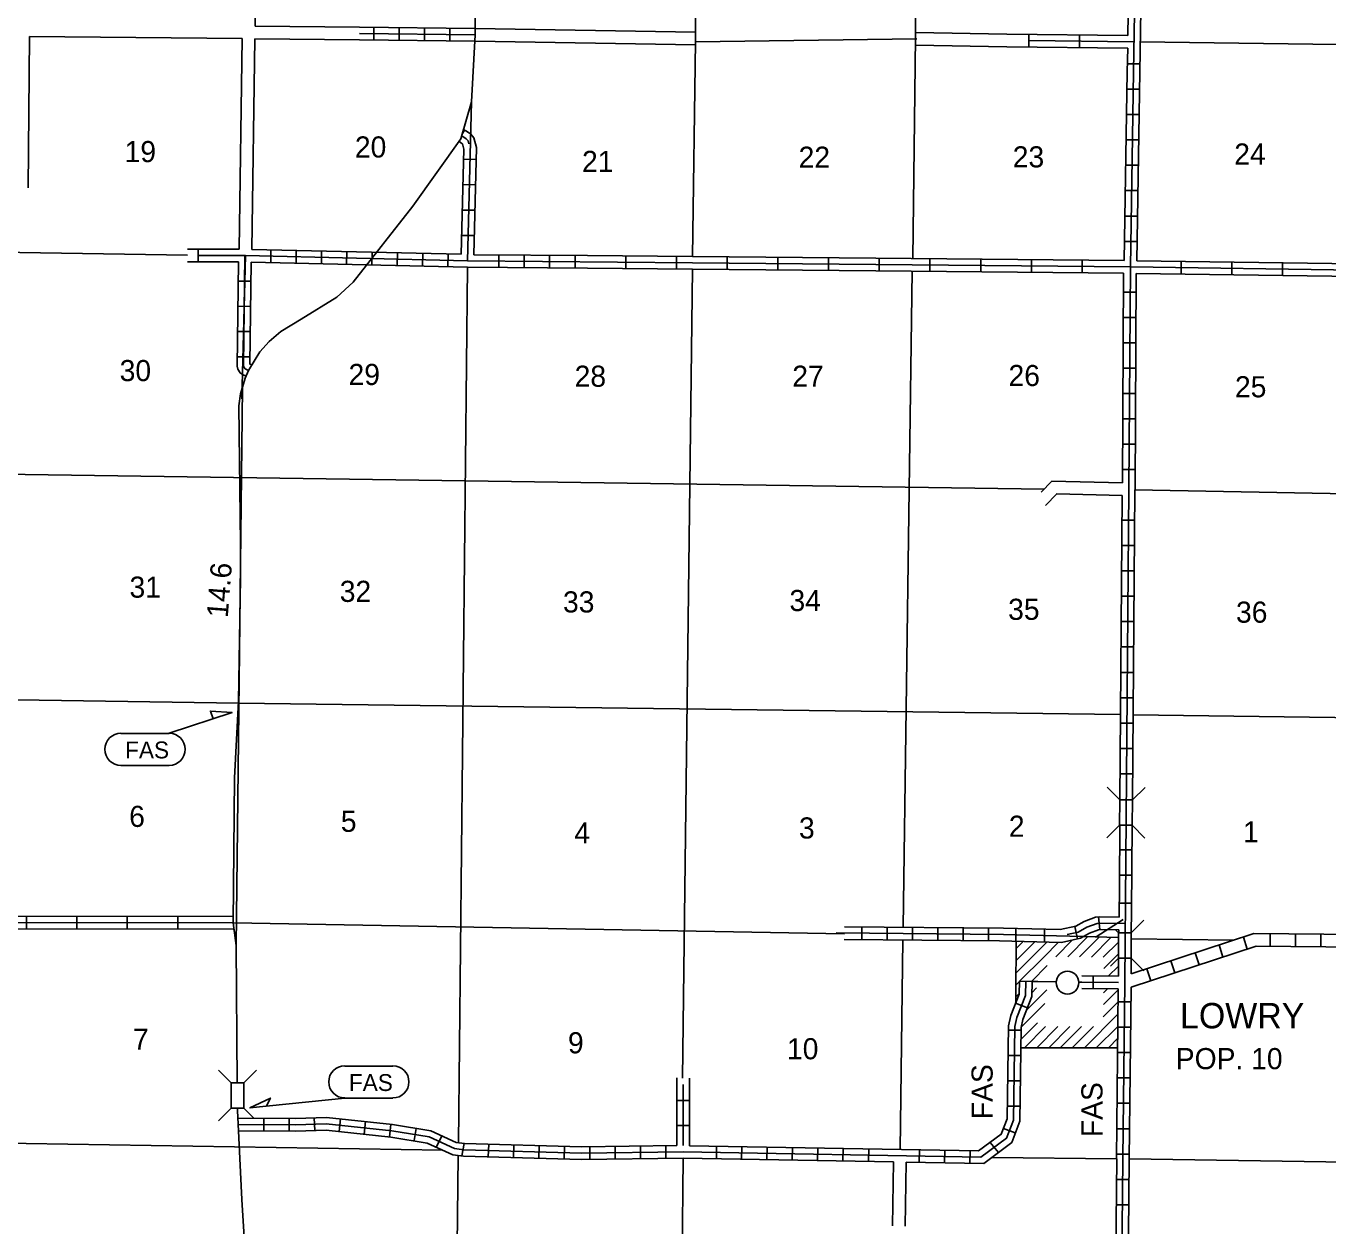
# Model space of a CAD drawing. Extents: x 1123232 to 1640442, y 16348238 to 16784707.
# Drawn here: x 1363360 to 1394167, y 16459153 to 16487551 of the extents above; entities that cross this region are included whole.
import ezdxf

# ---------------------------------------------------------------- set-up
doc = ezdxf.new("R2010")
doc.units = 0
for name, color, linetype in [('L11', 7, 'Continuous'), ('L13', 7, 'Continuous'), ('L14', 7, 'Continuous'), ('L16', 7, 'Continuous'), ('L18', 7, 'Continuous'), ('L21', 7, 'Continuous'), ('L28', 7, 'Continuous'), ('L3', 7, 'Continuous'), ('L8', 7, 'Continuous'), ('L9', 7, 'Continuous')]:
    doc.layers.add(name, color=color, linetype=linetype)

msp = doc.modelspace()

# ---------------------------------------------------------------- linework, layer by layer
at = {"layer": 'L11'}
for points in [[(1368783, 16487547), (1368833, 16492597)], [(1368783, 16487547), (1371250, 16487522)], [(1373991, 16487489), (1379199, 16487405)], [(1363439, 16487304), (1363409, 16483720)], [(1363439, 16487304), (1368475, 16487255)], [(1368475, 16487255), (1368400, 16482272)], [(1368775, 16487247), (1368700, 16482264)], [(1368775, 16487247), (1371250, 16487222)], [(1373991, 16487189), (1379199, 16487105)], [(1386571, 16487361), (1384408, 16487397)], [(1386571, 16487061), (1384408, 16487097)], [(1389307, 16476738), (1387633, 16476780), (1387383, 16476522)], [(1389299, 16476438), (1387749, 16476480), (1387483, 16476205)], [(1383883, 16460667), (1383862, 16459154)], [(1384183, 16460662), (1384162, 16459149)]]:
    msp.add_lwpolyline(points, dxfattribs=at)
at = {"layer": 'L13'}
msp.add_line((1378908, 16460755), (1378824, 16450497), dxfattribs=at)
for points in [[(1379216, 16492439), (1379199, 16487180)], [(1384396, 16490753), (1384408, 16487280)], [(1379199, 16487180), (1379133, 16482097)], [(1379199, 16487180), (1384441, 16487247)], [(1384408, 16487280), (1384341, 16482047)], [(1410707, 16486914), (1405482, 16486964), (1389724, 16487180)], [(1367183, 16482126), (1352775, 16482355)], [(1373808, 16481847), (1373591, 16461113)], [(1379133, 16481797), (1378894, 16462654)], [(1384324, 16481747), (1384116, 16466222)], [(1368333, 16465788), (1368479, 16478995)], [(1387449, 16476590), (1357850, 16477013)], [(1400099, 16476380), (1389600, 16476577)], [(1368385, 16471528), (1389257, 16471255)], [(1389557, 16471247), (1415782, 16470905)], [(1368258, 16466330), (1382723, 16466068)], [(1384108, 16465922), (1384041, 16460963)], [(1389516, 16465947), (1391932, 16465913)], [(1352509, 16461280), (1373226, 16460943)], [(1373583, 16460822), (1373466, 16450147)], [(1386213, 16460774), (1389167, 16460738)], [(1389466, 16460738), (1399815, 16460580)]]:
    msp.add_lwpolyline(points, dxfattribs=at)
at = {"layer": 'L16'}
for p, q in [((1386784, 16464691), (1386791, 16465889)), ((1386779, 16464429), (1386784, 16464691)), ((1389192, 16463372), (1386900, 16463372))]:
    msp.add_line(p, q, dxfattribs=at)
for points in [[(1386786, 16465142), (1387516, 16465872)], [(1386788, 16465436), (1387232, 16465879)], [(1386790, 16465720), (1386954, 16465885)], [(1387449, 16465524), (1387783, 16465863)], [(1387728, 16465525), (1388124, 16465922)], [(1388008, 16465522), (1388486, 16466000)], [(1388288, 16465519), (1388763, 16465994)], [(1388383, 16466003), (1389213, 16465983)], [(1388568, 16465515), (1389040, 16465987)], [(1388848, 16465512), (1389207, 16465872)], [(1388862, 16465245), (1389207, 16465597)], [(1386870, 16464943), (1387452, 16465524)], [(1387149, 16464939), (1387526, 16465316)], [(1388968, 16465066), (1389207, 16465305)], [(1386785, 16464857), (1386866, 16464938)], [(1386782, 16464579), (1386858, 16464655)], [(1387038, 16464269), (1387511, 16464741)], [(1387160, 16464673), (1387273, 16464787)], [(1388853, 16464392), (1389206, 16464745)], [(1388856, 16464670), (1388951, 16464766)], [(1386908, 16463855), (1387468, 16464416)], [(1388850, 16464106), (1389203, 16464459)], [(1388407, 16463372), (1389200, 16464173)], [(1386903, 16463568), (1387297, 16463961)], [(1386989, 16463372), (1387481, 16463872)], [(1387274, 16463372), (1387774, 16463872)], [(1387558, 16463372), (1388058, 16463872)], [(1387833, 16463372), (1388333, 16463872)], [(1388116, 16463372), (1388616, 16463872)], [(1388684, 16463372), (1389197, 16463877)], [(1388971, 16463372), (1389194, 16463600)]]:
    msp.add_lwpolyline(points, dxfattribs=at)
msp.add_circle((1388003, 16464911), 269, dxfattribs=at)
at = {"layer": 'L18'}
for p, q in [((1389241, 16469238), (1388941, 16469538)), ((1389541, 16469238), (1389841, 16469530)), ((1389241, 16469238), (1389232, 16468638)), ((1389541, 16469238), (1389241, 16469238)), ((1389541, 16469238), (1389532, 16468638)), ((1389232, 16468638), (1388932, 16468338)), ((1389532, 16468638), (1389232, 16468638)), ((1389532, 16468638), (1389832, 16468330)), ((1389213, 16466089), (1389140, 16466162)), ((1389513, 16466089), (1389813, 16466389)), ((1389213, 16466089), (1389513, 16466089)), ((1389213, 16465489), (1389213, 16466089)), ((1389513, 16465489), (1389513, 16466089)), ((1389213, 16465489), (1389021, 16465298)), ((1389213, 16465489), (1389513, 16465489)), ((1389513, 16465489), (1389813, 16465189)), ((1368216, 16462538), (1367916, 16462838)), ((1368516, 16462538), (1368816, 16462838)), ((1368216, 16462538), (1368516, 16462538)), ((1368216, 16461938), (1368216, 16462538)), ((1368516, 16461938), (1368516, 16462538)), ((1368216, 16461938), (1367916, 16461638)), ((1368216, 16461938), (1368516, 16461938)), ((1368516, 16461938), (1368750, 16461705))]:
    msp.add_line(p, q, dxfattribs=at)
at = {"layer": 'L21'}
for p, q in [((1365604, 16470809), (1366746, 16470810)), ((1365604, 16470051), (1366746, 16470051)), ((1370900, 16462938), (1372041, 16462938)), ((1370900, 16462180), (1372041, 16462180))]:
    msp.add_line(p, q, dxfattribs=at)
for points in [[(1366746, 16470813), (1368237, 16471305), (1367721, 16471338), (1367787, 16471155)], [(1370900, 16462180), (1368658, 16461947), (1369141, 16462180), (1369050, 16461997)]]:
    msp.add_lwpolyline(points, dxfattribs=at)
for centre, start, end in [((1365606, 16470433), 90.0008, 270.0008), ((1366746, 16470433), 270.0008, 90.0008), ((1370901, 16462562), 90.0008, 270.0008), ((1372041, 16462562), 270.0008, 90.0008)]:
    msp.add_arc(centre, 380, start, end, dxfattribs=at)
at = {"layer": 'L3'}
for p, q in [((1387733, 16464930), (1386868, 16464943)), ((1388342, 16464921), (1388273, 16464922))]:
    msp.add_line(p, q, dxfattribs=at)
for points in [[(1374033, 16499522), (1374008, 16497955), (1373950, 16492647), (1373991, 16487339), (1373900, 16485755), (1373650, 16484880), (1372516, 16483289), (1371097, 16481492), (1370713, 16481132), (1369870, 16480614), (1369389, 16480322), (1369113, 16480084), (1368893, 16479837), (1368623, 16479401), (1368544, 16479214), (1368434, 16478844), (1368391, 16478561), (1368432, 16475293), (1368434, 16474486)], [(1368434, 16474486), (1368387, 16471573), (1368293, 16469757), (1368258, 16466330), (1368333, 16465788), (1368358, 16462538)], [(1368385, 16471527), (1361041, 16471636)], [(1368366, 16461930), (1368366, 16461888), (1368466, 16459780), (1368575, 16457997), (1368616, 16456705), (1368616, 16455488), (1368625, 16454913)]]:
    msp.add_lwpolyline(points, dxfattribs=at)
at = {"layer": 'L8'}
for p, q in [((1371591, 16487514), (1371591, 16487222)), ((1372191, 16487514), (1372191, 16487214)), ((1372791, 16487505), (1372791, 16487205)), ((1373391, 16487497), (1373391, 16487197)), ((1389716, 16486655), (1389416, 16486655)), ((1389707, 16486055), (1389407, 16486055)), ((1389699, 16485455), (1389399, 16485455)), ((1373686, 16485008), (1373735, 16485089)), ((1389691, 16484855), (1389391, 16484855)), ((1374016, 16484389), (1373716, 16484397)), ((1389682, 16484255), (1389382, 16484255)), ((1374000, 16483789), (1373700, 16483797)), ((1389674, 16483655), (1389374, 16483655)), ((1373991, 16483197), (1373691, 16483197)), ((1389657, 16483055), (1389357, 16483055)), ((1373975, 16482597), (1373675, 16482597)), ((1369150, 16481955), (1369150, 16482255)), ((1369750, 16481947), (1369750, 16482247)), ((1370350, 16481930), (1370350, 16482230)), ((1370941, 16481914), (1370950, 16482214)), ((1371541, 16481897), (1371550, 16482197)), ((1372141, 16481889), (1372150, 16482189)), ((1389649, 16482455), (1389349, 16482455)), ((1372741, 16481872), (1372750, 16482172)), ((1373341, 16481855), (1373350, 16482155)), ((1374550, 16481839), (1374550, 16482139)), ((1375150, 16481830), (1375150, 16482130)), ((1375750, 16481830), (1375750, 16482130)), ((1376350, 16481822), (1376350, 16482122)), ((1368381, 16481515), (1368680, 16481511)), ((1389341, 16481255), (1389641, 16481255)), ((1368375, 16480918), (1368673, 16480915)), ((1389332, 16480655), (1389632, 16480655)), ((1368368, 16480322), (1368666, 16480318)), ((1389332, 16480055), (1389632, 16480055)), ((1368361, 16479725), (1368659, 16479722)), ((1389324, 16479455), (1389624, 16479455)), ((1389324, 16478855), (1389624, 16478855)), ((1389316, 16478255), (1389616, 16478255)), ((1389316, 16477655), (1389616, 16477655)), ((1389307, 16477055), (1389607, 16477055)), ((1389299, 16475855), (1389599, 16475855)), ((1389299, 16475255), (1389599, 16475255)), ((1389291, 16474655), (1389591, 16474655)), ((1389282, 16474055), (1389582, 16474055)), ((1389282, 16473455), (1389582, 16473455)), ((1389274, 16472855), (1389574, 16472855)), ((1389274, 16472255), (1389574, 16472255)), ((1389266, 16471655), (1389566, 16471655)), ((1389257, 16471055), (1389557, 16471055)), ((1389257, 16470455), (1389557, 16470455)), ((1389249, 16469855), (1389549, 16469855)), ((1389232, 16468055), (1389532, 16468055)), ((1389232, 16467455), (1389532, 16467455)), ((1389237, 16466795), (1389537, 16466795)), ((1383133, 16465930), (1383133, 16466230)), ((1383733, 16465922), (1383733, 16466222)), ((1384333, 16465922), (1384333, 16466222)), ((1384933, 16465913), (1384933, 16466213)), ((1385533, 16465905), (1385533, 16466205)), ((1386133, 16465897), (1386133, 16466197)), ((1386779, 16465879), (1386779, 16466179)), ((1387463, 16465878), (1387463, 16466178)), ((1388175, 16466239), (1388237, 16465947)), ((1388737, 16466465), (1388771, 16466168)), ((1392257, 16465705), (1392166, 16465988)), ((1392799, 16465772), (1392799, 16466072)), ((1393399, 16465763), (1393399, 16466063)), ((1393999, 16465755), (1393999, 16466055)), ((1391116, 16465330), (1391024, 16465613)), ((1391682, 16465513), (1391591, 16465805)), ((1389974, 16464955), (1389882, 16465238)), ((1390541, 16465147), (1390449, 16465430)), ((1388612, 16465068), (1388610, 16464770)), ((1387058, 16464313), (1386774, 16464422)), ((1389199, 16464455), (1389499, 16464455)), ((1386908, 16463788), (1386608, 16463788)), ((1389199, 16463855), (1389499, 16463855)), ((1386899, 16463188), (1386599, 16463188)), ((1389191, 16463255), (1389491, 16463255)), ((1386891, 16462588), (1386591, 16462588)), ((1389182, 16462655), (1389482, 16462655)), ((1379057, 16462125), (1378759, 16462125)), ((1386883, 16461988), (1386583, 16461988)), ((1389182, 16462055), (1389482, 16462055)), ((1368983, 16461405), (1368983, 16461705)), ((1369583, 16461397), (1369583, 16461697)), ((1370191, 16461413), (1370175, 16461713)), ((1370766, 16461388), (1370800, 16461688)), ((1371358, 16461322), (1371391, 16461622)), ((1371958, 16461263), (1371991, 16461555)), ((1372541, 16461172), (1372591, 16461463)), ((1373075, 16461022), (1373200, 16461288)), ((1379057, 16461528), (1378759, 16461528)), ((1386766, 16461355), (1386491, 16461463)), ((1389174, 16461455), (1389474, 16461455)), ((1373675, 16460813), (1373725, 16461105)), ((1374291, 16460788), (1374308, 16461088)), ((1374891, 16460772), (1374900, 16461072)), ((1375491, 16460755), (1375500, 16461055)), ((1376091, 16460730), (1376100, 16461030)), ((1376700, 16460722), (1376700, 16461022)), ((1377299, 16460730), (1377299, 16461030)), ((1377899, 16460738), (1377899, 16461038)), ((1378499, 16460747), (1378499, 16461047)), ((1379699, 16460738), (1379699, 16461038)), ((1380291, 16460730), (1380299, 16461030)), ((1380891, 16460722), (1380899, 16461022)), ((1381491, 16460705), (1381499, 16461005)), ((1382091, 16460697), (1382099, 16460997)), ((1382691, 16460688), (1382699, 16460988)), ((1383291, 16460680), (1383299, 16460980)), ((1384491, 16460655), (1384499, 16460955)), ((1385091, 16460647), (1385099, 16460947)), ((1385691, 16460638), (1385699, 16460938)), ((1386173, 16461131), (1386371, 16460894)), ((1389174, 16460855), (1389474, 16460855)), ((1389157, 16460255), (1389457, 16460255)), ((1389157, 16459655), (1389457, 16459655))]:
    msp.add_line(p, q, dxfattribs=at)
for points in [[(1389882, 16513647), (1389832, 16508330), (1389757, 16503047), (1389741, 16497747), (1389666, 16492480), (1389566, 16486464), (1389491, 16481855)], [(1389507, 16492330), (1389432, 16487330)], [(1389807, 16492322), (1389716, 16486464), (1389641, 16481997)], [(1373991, 16487489), (1371250, 16487522)], [(1373991, 16487339), (1371250, 16487372)], [(1373991, 16487189), (1371250, 16487222)], [(1389432, 16487030), (1389416, 16486464), (1389341, 16482005)], [(1373900, 16485755), (1373808, 16481997)], [(1373839, 16484766), (1373819, 16484832), (1373778, 16484882), (1373721, 16484923), (1373658, 16484961)], [(1374022, 16484676), (1373954, 16484905), (1373881, 16484993), (1373804, 16485048), (1373713, 16485103)], [(1373721, 16484636), (1373684, 16484760), (1373675, 16484771), (1373638, 16484798), (1373605, 16484818)], [(1374022, 16484676), (1373958, 16482139)], [(1373721, 16484636), (1373658, 16482155)], [(1368700, 16482264), (1373658, 16482155)], [(1368386, 16481972), (1368357, 16479502), (1368371, 16479428), (1368428, 16479341), (1368482, 16479302), (1368565, 16479263)], [(1368537, 16482110), (1368507, 16479515), (1368513, 16479484), (1368538, 16479446), (1368558, 16479432), (1368623, 16479401)], [(1368550, 16482122), (1373808, 16481997), (1379133, 16481947), (1383466, 16481905), (1389491, 16481855)], [(1368686, 16481964), (1368658, 16479551), (1368703, 16479530)], [(1368686, 16481964), (1373808, 16481847), (1376643, 16481820)], [(1373958, 16482139), (1376643, 16482117)], [(1389491, 16481855), (1389457, 16476588), (1389357, 16464913), (1389316, 16460738), (1389207, 16450138)], [(1389332, 16481705), (1389307, 16476738)], [(1389632, 16481697), (1389607, 16476577)], [(1389299, 16476438), (1389241, 16469230)], [(1389600, 16476577), (1389541, 16469230)], [(1389241, 16468638), (1389232, 16467197)], [(1389532, 16468638), (1389516, 16466605)], [(1389232, 16467197), (1389224, 16466461)], [(1387829, 16466166), (1388202, 16466245), (1388401, 16466358), (1388668, 16466458), (1388753, 16466467), (1389224, 16466461)], [(1389516, 16466605), (1389513, 16466089)], [(1382533, 16466088), (1386491, 16466047), (1388682, 16465997), (1389324, 16466405)], [(1382725, 16466236), (1386491, 16466197), (1387829, 16466166)], [(1387860, 16465865), (1388310, 16465962), (1388528, 16466085), (1388739, 16466164), (1388768, 16466167), (1389216, 16466161)], [(1387999, 16466049), (1388256, 16466103), (1388464, 16466221), (1388704, 16466311), (1388761, 16466317), (1389350, 16466309)], [(1389216, 16466161), (1389215, 16466089)], [(1382721, 16465936), (1386396, 16465897)], [(1386396, 16465897), (1387860, 16465865)], [(1389507, 16465122), (1392416, 16466072), (1399874, 16466005)], [(1389507, 16464805), (1392466, 16465772), (1399874, 16465705)], [(1389211, 16465489), (1389208, 16465063)], [(1389510, 16465489), (1389507, 16465122)], [(1387016, 16464947), (1387008, 16464605), (1386808, 16464088), (1386758, 16463872), (1386724, 16461655), (1386558, 16461230), (1385949, 16460780), (1378908, 16460905), (1376500, 16460872), (1373716, 16460955), (1373500, 16460988), (1372900, 16461263), (1372016, 16461405), (1370458, 16461572), (1369733, 16461547), (1368383, 16461555)], [(1386866, 16464943), (1386858, 16464638), (1386666, 16464130), (1386608, 16463888), (1386574, 16461688), (1386433, 16461322), (1385899, 16460930), (1379058, 16461047)], [(1387166, 16464938), (1387158, 16464580), (1386949, 16464038), (1386908, 16463847), (1386874, 16461630), (1386683, 16461130), (1386022, 16460630)], [(1387166, 16464938), (1387733, 16464930)], [(1389208, 16465063), (1388342, 16465071)], [(1389207, 16464913), (1388274, 16464922)], [(1389206, 16464763), (1388342, 16464771)], [(1389206, 16464763), (1389164, 16460738)], [(1389507, 16464805), (1389466, 16460738), (1389421, 16456272)], [(1378758, 16461055), (1378758, 16462656)], [(1378908, 16461055), (1378908, 16462497)], [(1379058, 16461047), (1379058, 16462652)], [(1378908, 16462422), (1378908, 16461055)], [(1378758, 16461055), (1376500, 16461022), (1373733, 16461105), (1373541, 16461130), (1372941, 16461405), (1372033, 16461555), (1370466, 16461722), (1369733, 16461697), (1368383, 16461705)], [(1383883, 16460667), (1378908, 16460755), (1376500, 16460722), (1373708, 16460805), (1373458, 16460838), (1372850, 16461113), (1371991, 16461255), (1370458, 16461422), (1369741, 16461397), (1368383, 16461405)], [(1386022, 16460630), (1384183, 16460662)], [(1389167, 16460738), (1389057, 16450280)]]:
    msp.add_lwpolyline(points, dxfattribs=at)
at = {"layer": 'L9'}
for p, q in [((1387091, 16487055), (1387091, 16487355)), ((1388291, 16487047), (1388291, 16487347)), ((1367433, 16481972), (1367433, 16482272)), ((1377549, 16481814), (1377549, 16482114)), ((1378749, 16481797), (1378749, 16482097)), ((1379949, 16481789), (1379949, 16482089)), ((1381149, 16481780), (1381149, 16482080)), ((1382349, 16481764), (1382349, 16482064)), ((1383549, 16481755), (1383549, 16482055)), ((1384749, 16481747), (1384749, 16482047)), ((1385949, 16481739), (1385949, 16482039)), ((1387149, 16481722), (1387149, 16482022)), ((1388349, 16481714), (1388349, 16482014)), ((1390691, 16481689), (1390691, 16481989)), ((1391891, 16481672), (1391891, 16481972)), ((1393091, 16481647), (1393091, 16481947)), ((1363370, 16466487), (1363369, 16466189)), ((1364563, 16466485), (1364562, 16466187)), ((1365756, 16466483), (1365756, 16466185)), ((1366949, 16466481), (1366949, 16466183))]:
    msp.add_line(p, q, dxfattribs=at)
for points in [[(1389432, 16487330), (1386571, 16487361)], [(1389574, 16487180), (1387091, 16487205)], [(1389432, 16487030), (1386571, 16487061)], [(1368400, 16482272), (1367183, 16482272)], [(1368386, 16481972), (1367183, 16481972)], [(1368466, 16478730), (1368550, 16482122), (1367433, 16482122)], [(1376643, 16482117), (1379133, 16482097), (1383466, 16482055), (1389341, 16482005)], [(1389641, 16481997), (1394832, 16481922), (1400157, 16481872), (1405323, 16481789)], [(1376643, 16481820), (1379133, 16481797), (1383466, 16481755), (1389332, 16481705)], [(1389491, 16481855), (1394832, 16481772), (1400157, 16481722), (1405482, 16481639)], [(1389632, 16481697), (1394832, 16481622), (1400157, 16481572), (1405315, 16481489)], [(1363133, 16466488), (1368258, 16466480)], [(1362833, 16466188), (1368258, 16466180)], [(1362983, 16466338), (1368258, 16466330)], [(1363370, 16466338), (1368258, 16466330)]]:
    msp.add_lwpolyline(points, dxfattribs=at)

# ---------------------------------------------------------------- texts
at = {"layer": 'L14'}
for s, p in [('19', (1365692, 16484330)), ('20', (1371141, 16484439)), ('22', (1381641, 16484197)), ('23', (1386708, 16484205)), ('24', (1391949, 16484272)), ('21', (1376516, 16484097)), ('30', (1365575, 16479147)), ('29', (1370991, 16479055)), ('28', (1376341, 16479014)), ('27', (1381491, 16479014)), ('26', (1386608, 16479030)), ('25', (1391966, 16478764)), ('31', (1365808, 16474022)), ('32', (1370783, 16473922)), ('33', (1376066, 16473672)), ('34', (1381424, 16473705)), ('35', (1386599, 16473497)), ('36', (1391991, 16473430)), ('6', (1365800, 16468597)), ('5', (1370808, 16468480)), ('4', (1376333, 16468205)), ('3', (1381649, 16468322)), ('2', (1386616, 16468363)), ('1', (1392157, 16468230)), ('7', (1365891, 16463322)), ('9', (1376183, 16463238)), ('10', (1381366, 16463097))]:
    msp.add_text(s, height=500, rotation=0, dxfattribs=at).set_placement(p)
at = {"layer": 'L16'}
for s, height, p in [('LOWRY', 600, (1390666, 16463830)), ('POP. 10', 500, (1390566, 16462863))]:
    msp.add_text(s, height=height, rotation=0, dxfattribs=at).set_placement(p)
at = {"layer": 'L21'}
for height, rotation, p in [(399.9, 0.0008, (1365704, 16470218)), (500, 90, (1386233, 16461680)), (399.9, 0.0008, (1371000, 16462347)), (500, 90, (1388832, 16461255))]:
    msp.add_text('FAS', height=height, rotation=rotation, dxfattribs=at).set_placement(p)
at = {"layer": 'L28'}
msp.add_text('14.6', height=500, rotation=85.4894, dxfattribs=at).set_placement((1368132, 16473535))

doc.saveas('drawing.dxf')
